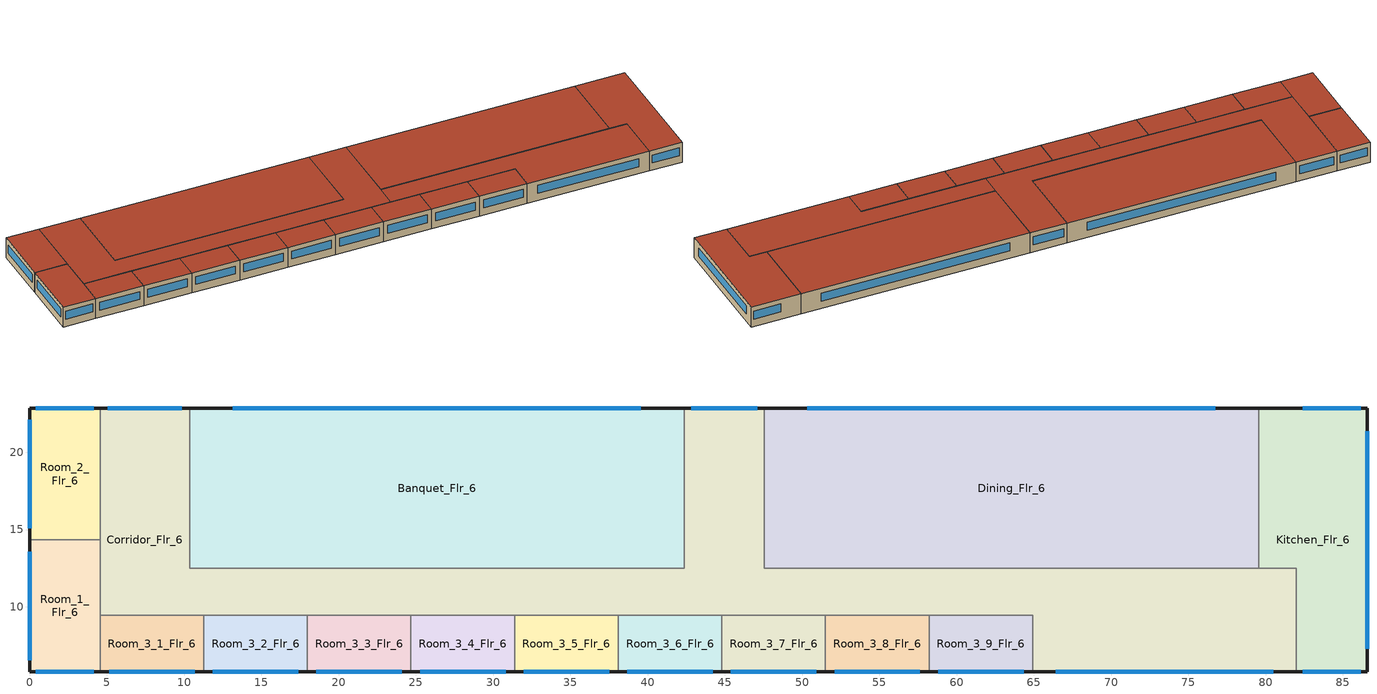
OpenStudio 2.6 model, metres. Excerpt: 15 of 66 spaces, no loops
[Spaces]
Room_2_Flr_6
 floor adiabatic (BTAP-Int-Wall): 4.57,22.86 4.57,14.33 0,14.33 0,22.86 z16.15
 wall outside: 4.57,22.86 0,22.86 0,14.33 z16.15:19.2
 wall to Room_1_Flr_6: 0,14.33 4.57,14.33 z16.15:19.2
 wall to Corridor_Flr_6: 4.57,14.33 4.57,22.86 z16.15:19.2
 window: 0,22.11 0,15.07 / 4.17,22.86 0.4,22.86 z17.26:18.48
 roof outside: 4.57,14.33 4.57,22.86 0,22.86 0,14.33 z19.2
Banquet_Flr_6
 floor adiabatic (BTAP-Int-Wall): 42.37,22.86 42.37,12.5 10.36,12.5 10.36,22.86 z16.15
 wall outside: 42.37,22.86 10.36,22.86 z16.15:19.2
 wall to Corridor_Flr_6: 10.36,22.86 10.36,12.5 42.37,12.5 42.37,22.86 z16.15:19.2
 window: 39.57,22.86 13.16,22.86 z17.26:18.48
 roof outside: 42.37,12.5 42.37,22.86 10.36,22.86 10.36,12.5 z19.2
Corridor_Flr_6
 floor adiabatic (BTAP-Int-Wall): 47.55,22.86 47.55,12.5 81.99,12.5 81.99,5.79 64.92,5.79 64.92,9.45 4.57,9.45 4.57,22.86 10.36,22.86 10.36,12.5 42.37,12.5 42.37,22.86 z16.15
 wall outside: 64.92,5.79 81.99,5.79 / 47.55,22.86 42.37,22.86 / 10.36,22.86 4.57,22.86 z16.15:19.2
 wall to Room_1_Flr_6: 4.57,14.33 4.57,9.45 z16.15:19.2
 wall to Kitchen_Flr_6: 81.99,5.79 81.99,12.5 79.55,12.5 z16.15:19.2
 wall to Dining_Flr_6: 79.55,12.5 47.55,12.5 47.55,22.86 z16.15:19.2
 wall to Room_3_1_Flr_6: 4.57,9.45 11.28,9.45 z16.15:19.2
 wall to Room_3_9_Flr_6: 58.22,9.45 64.92,9.45 64.92,5.79 z16.15:19.2
 wall to Room_3_4_Flr_6: 24.69,9.45 31.4,9.45 z16.15:19.2
 wall to Room_3_2_Flr_6: 11.28,9.45 17.98,9.45 z16.15:19.2
 wall to Room_3_3_Flr_6: 17.98,9.45 24.69,9.45 z16.15:19.2
 wall to Room_3_8_Flr_6: 51.51,9.45 58.22,9.45 z16.15:19.2
 wall to Room_3_5_Flr_6: 31.4,9.45 38.1,9.45 z16.15:19.2
 wall to Room_3_6_Flr_6: 38.1,9.45 44.81,9.45 z16.15:19.2
 wall to Room_3_7_Flr_6: 44.81,9.45 51.51,9.45 z16.15:19.2
 window: 66.42,5.79 80.5,5.79 / 47.09,22.86 42.82,22.86 / 9.86,22.86 5.08,22.86 z17.26:18.48
 roof outside: 81.99,5.79 81.99,12.5 47.55,12.5 47.55,9.45 64.92,9.45 64.92,5.79 z19.2; 47.55,9.45 47.55,22.86 42.37,22.86 42.37,12.5 10.36,12.5 10.36,22.86 4.57,22.86 4.57,9.45 z19.2
Room_3_1_Flr_6
 floor adiabatic (BTAP-Int-Wall): 11.28,9.45 11.28,5.79 4.57,5.79 4.57,9.45 z16.15
 wall outside: 4.57,5.79 11.28,5.79 z16.15:19.2
 wall to Room_1_Flr_6: 4.57,9.45 4.57,5.79 z16.15:19.2
 wall to Room_3_2_Flr_6: 11.28,5.79 11.28,9.45 z16.15:19.2
 window: 5.16,5.79 10.69,5.79 z17.26:18.48
 roof outside: 11.28,5.79 11.28,9.45 4.57,9.45 4.57,5.79 z19.2
Dining_Flr_6
 floor adiabatic (BTAP-Int-Wall): 79.55,22.86 79.55,12.5 47.55,12.5 47.55,22.86 z16.15
 wall outside: 79.55,22.86 47.55,22.86 z16.15:19.2
 wall to Kitchen_Flr_6: 79.55,12.5 79.55,22.86 z16.15:19.2
 window: 76.75,22.86 50.35,22.86 z17.26:18.48
 roof outside: 79.55,12.5 79.55,22.86 47.55,22.86 47.55,12.5 z19.2
Room_1_Flr_6
 floor adiabatic (BTAP-Int-Wall): 4.57,14.33 4.57,5.79 0,5.79 0,14.33 z16.15
 wall outside: 0,14.33 0,5.79 4.57,5.79 z16.15:19.2
 window: 0,13.58 0,6.54 / 0.4,5.79 4.17,5.79 z17.26:18.48
 roof outside: 4.57,5.79 4.57,14.33 0,14.33 0,5.79 z19.2
Kitchen_Flr_6
 floor adiabatic (BTAP-Int-Wall): 86.56,22.86 86.56,5.79 81.99,5.79 81.99,12.5 79.55,12.5 79.55,22.86 z16.15
 wall outside: 81.99,5.79 86.56,5.79 86.56,22.86 79.55,22.86 z16.15:19.2
 window: 86.56,7.29 86.56,21.37 / 82.39,5.79 86.16,5.79 / 86.16,22.86 82.39,22.86 z17.26:18.48
 roof outside: 86.56,5.79 86.56,22.86 79.55,22.86 79.55,12.5 81.99,12.5 81.99,5.79 z19.2
Room_3_2_Flr_6
 floor adiabatic (BTAP-Int-Wall): 17.98,9.45 17.98,5.79 11.28,5.79 11.28,9.45 z16.15
 wall outside: 11.28,5.79 17.98,5.79 z16.15:19.2
 wall to Room_3_3_Flr_6: 17.98,5.79 17.98,9.45 z16.15:19.2
 window: 11.87,5.79 17.4,5.79 z17.26:18.48
 roof outside: 17.98,5.79 17.98,9.45 11.28,9.45 11.28,5.79 z19.2
Room_3_3_Flr_6
 floor adiabatic (BTAP-Int-Wall): 24.69,9.45 24.69,5.79 17.98,5.79 17.98,9.45 z16.15
 wall outside: 17.98,5.79 24.69,5.79 z16.15:19.2
 wall to Room_3_4_Flr_6: 24.69,5.79 24.69,9.45 z16.15:19.2
 window: 18.57,5.79 24.1,5.79 z17.26:18.48
 roof outside: 24.69,5.79 24.69,9.45 17.98,9.45 17.98,5.79 z19.2
Room_3_4_Flr_6
 floor adiabatic (BTAP-Int-Wall): 31.4,9.45 31.4,5.79 24.69,5.79 24.69,9.45 z16.15
 wall outside: 24.69,5.79 31.4,5.79 z16.15:19.2
 wall to Room_3_5_Flr_6: 31.4,5.79 31.4,9.45 z16.15:19.2
 window: 25.28,5.79 30.81,5.79 z17.26:18.48
 roof outside: 31.4,5.79 31.4,9.45 24.69,9.45 24.69,5.79 z19.2
Room_3_5_Flr_6
 floor adiabatic (BTAP-Int-Wall): 38.1,9.45 38.1,5.79 31.4,5.79 31.4,9.45 z16.15
 wall outside: 31.4,5.79 38.1,5.79 z16.15:19.2
 wall to Room_3_6_Flr_6: 38.1,5.79 38.1,9.45 z16.15:19.2
 window: 31.98,5.79 37.52,5.79 z17.26:18.48
 roof outside: 38.1,5.79 38.1,9.45 31.4,9.45 31.4,5.79 z19.2
Room_3_6_Flr_6
 floor adiabatic (BTAP-Int-Wall): 44.81,9.45 44.81,5.79 38.1,5.79 38.1,9.45 z16.15
 wall outside: 38.1,5.79 44.81,5.79 z16.15:19.2
 wall to Room_3_7_Flr_6: 44.81,5.79 44.81,9.45 z16.15:19.2
 window: 38.69,5.79 44.22,5.79 z17.26:18.48
 roof outside: 44.81,5.79 44.81,9.45 38.1,9.45 38.1,5.79 z19.2
Room_3_7_Flr_6
 floor adiabatic (BTAP-Int-Wall): 51.51,9.45 51.51,5.79 44.81,5.79 44.81,9.45 z16.15
 wall outside: 44.81,5.79 51.51,5.79 z16.15:19.2
 wall to Room_3_8_Flr_6: 51.51,5.79 51.51,9.45 z16.15:19.2
 window: 45.4,5.79 50.93,5.79 z17.26:18.48
 roof outside: 51.51,5.79 51.51,9.45 44.81,9.45 44.81,5.79 z19.2
Room_3_8_Flr_6
 floor adiabatic (BTAP-Int-Wall): 58.22,9.45 58.22,5.79 51.51,5.79 51.51,9.45 z16.15
 wall outside: 51.51,5.79 58.22,5.79 z16.15:19.2
 wall to Room_3_9_Flr_6: 58.22,5.79 58.22,9.45 z16.15:19.2
 window: 52.1,5.79 57.63,5.79 z17.26:18.48
 roof outside: 58.22,5.79 58.22,9.45 51.51,9.45 51.51,5.79 z19.2
Room_3_9_Flr_6
 floor adiabatic (BTAP-Int-Wall): 64.92,9.45 64.92,5.79 58.22,5.79 58.22,9.45 z16.15
 wall outside: 58.22,5.79 64.92,5.79 z16.15:19.2
 window: 58.81,5.79 64.34,5.79 z17.26:18.48
 roof outside: 64.92,5.79 64.92,9.45 58.22,9.45 58.22,5.79 z19.2
[Site]
Toronto Pearson Intl AP_ON_CAN: Latitude {deg}=43.677; Longitude {deg}=-79.631; Time Zone {hr}=-5; Elevation {m}=173.4; Terrain=City
[Building]
Building 1: North Axis {deg}=0; Default Construction Set=BTAP-Mass at hdd = 3890.0; Standards Number of Stories=7; Standards Number of Above Ground Stories=6; Standards Building Type=LargeHotel
[Site:WaterMainsTemperature]
Calculation Method=Correlation; Annual Average Outdoor Air Temperature {C}=9.05833; Maximum Difference In Monthly Average Outdoor Air Temperatures {deltaC}=28.3
[Site:GroundTemperature:BuildingSurface]
19.527, 19.502, 19.536, 19.598, 20.002, 21.64, 22.225, 22.375, 21.449, 20.121, 19.802, 19.633
[SizingPeriod:DesignDay] Barometric Pressure {Pa}=99259; Sky Clearness=0; Rain Indicator=0; Snow Indicator=0; Day of Month=21; Daylight Saving Time Indicator=0; Humidity Indicating Type=Wetbulb; Dry-Bulb Temperature Range Modifier Type=DefaultMultipliers
Name | Maximum Dry-Bulb Temperature {C} | Daily Dry-Bulb Temperature Range {deltaC} | Humidity Indicating Conditions at Maximum Dry-Bulb | Wind Speed {m/s} | Wind Direction {deg} | Month | Day Type | Solar Model Indicator | ASHRAE Taub | ASHRAE Taud
Toronto Pearson Intl AP Ann Clg .4% Condns DB=>MWB | 31.3 | 9.7 | 22.4 | 6 | 270 | 7 | SummerDesignDay | ASHRAETau | 0.425 | 2.27
Toronto Pearson Intl AP Ann Htg 99.6% Condns DB | -18 | 0 | -18 | 5.2 | 0 | 1 | WinterDesignDay | ASHRAEClearSky
[Material:NoMass] Roughness=Smooth; Thermal Absorptance=0.9; Solar Absorptance=0.7
Name | Thermal Resistance {m2-K/W} | Visible Absorptance
Typical Carpet Pad; Typical Carpet Pad 1 | 0.21648 | 0.8
Typical Insulation 1 | 5.20402 | 0.7
Typical Insulation 2 | 3.32618 | 0.7
Typical Insulation 3 | 5.46446 | 0.7
Typical Carpet Pad 2 | 1.25503 | 0.8
Typical Carpet Pad 3; Typical Carpet Pad 4 | 2.57255 | 0.8
Typical Insulation 4 | 0.454528 | 0.7
Typical Insulation 5 | 0.454545 | 0.7
[Material]
Name | Roughness | Thickness {m} | Conductivity {W/m-K} | Density {kg/m3} | Specific Heat {J/kg-K} | Thermal Absorptance | Solar Absorptance | Visible Absorptance
G05 25mm wood | MediumSmooth | 0.0254 | 0.15 | 608 | 1630 | 0.9 | 0.5 | 0.5
100mm Normalweight concrete floor 1 | MediumSmooth | 0.1016 | 2.31 | 2322 | 832
G01 13mm gypsum board 1 | Smooth | 0.0127 | 0.16 | 800 | 1090 | 0.9 | 0.7 | 0.5
4 in. Normalweight Concrete Floor 1 | MediumRough | 0.1016 | 2.31 | 2322 | 832 | 0.9 | 0.7 | 0.7
1IN Stucco 1 | Smooth | 0.0253 | 0.6918 | 1858 | 837 | 0.9 | 0.7 | 0.92
8IN CONCRETE HW RefBldg 1 | Rough | 0.2032 | 1.311 | 2240 | 836.8 | 0.9 | 0.7 | 0.7
1/2IN Gypsum 1 | Smooth | 0.0127 | 0.16 | 784.9 | 830 | 0.9 | 0.4 | 0.4
Metal Roof Surface 1; F08 Metal surface 1 | Smooth | 0.0008 | 45.28 | 7824 | 500 | 0.9 | 0.7 | 0.7
6 in. Normalweight Concrete Floor 1; 6 in. Normalweight Concrete Floor 2; 6 in. Normalweight Concrete Floor 3 | MediumRough | 0.1524 | 2.31 | 2322 | 832 | 0.9 | 0.7 | 0.7
[Construction]
BTAP-Int-Partition; BTAP-Int-Door: G05 25mm wood
BTAP-Int-Floor: 100mm Normalweight concrete floor 1, Typical Carpet Pad
BTAP-Int-Wall: G01 13mm gypsum board 1, G01 13mm gypsum board 1
BTAP-Int-Ceiling: Typical Carpet Pad, 100mm Normalweight concrete floor 1
BTAP-Int-Window: SimpleGlazing
BTAP-Ext-Floor-Mass:U-0.183: Typical Insulation 1, 4 in. Normalweight Concrete Floor 1, Typical Carpet Pad 1
BTAP-Ext-Wall-Mass:U-0.278: 1IN Stucco 1, 8IN CONCRETE HW RefBldg 1, Typical Insulation 2, 1/2IN Gypsum 1
BTAP-Ext-Roof-Metal:U-0.183: Metal Roof Surface 1, Typical Insulation 3
BTAP-Grnd-Floor-Mass:U-0.757: 6 in. Normalweight Concrete Floor 1, Typical Carpet Pad 2
BTAP-Grnd-Wall-Mass:U-0.379: 6 in. Normalweight Concrete Floor 2, Typical Carpet Pad 3
BTAP-Grnd-Roof-Mass:U-0.379: 6 in. Normalweight Concrete Floor 3, Typical Carpet Pad 4
BTAP-Ext-FixedWindow:U=0.220 SHGC=0.600; BTAP-Ext-GlassDoors:U=0.220 SHGC=0.600; BTAP-Ext-Skylights:U=0.220 SHGC=0.600; BTAP-Ext-DaylightDomes:U=0.220 SHGC=0.600; BTAP-Ext-DaylightDiffuser:U=0.220 SHGC=0.600: SimpleGlazing:U=0.220 SHGC=0.600
BTAP-Ext-Door:U-2.2: F08 Metal surface 1, Typical Insulation 4
BTAP-Ext-OverHeadDoor:U-2.2: Typical Insulation 5
[DefaultConstructionSet]
BTAP-Mass at hdd = 3890.0: Default Exterior Surface Constructions=BTAP-Mass at hdd = 3890.0; Default Interior Surface Constructions=Default Surface Constructions 2; Default Ground Contact Surface Constructions=BTAP-Mass at hdd = 3890.0 1; Default Exterior SubSurface Constructions=BTAP-Mass at hdd = 3890.0; Default Interior SubSurface Constructions=Default Sub Surface Constructions 2; Interior Partition Construction=BTAP-Int-Partition
[DefaultSurfaceConstructions]
Name | Floor Construction | Wall Construction | Roof Ceiling Construction
Default Surface Constructions 2 | BTAP-Int-Floor | BTAP-Int-Wall | BTAP-Int-Ceiling
BTAP-Mass at hdd = 3890.0 | BTAP-Ext-Floor-Mass:U-0.183 | BTAP-Ext-Wall-Mass:U-0.278 | BTAP-Ext-Roof-Metal:U-0.183
BTAP-Mass at hdd = 3890.0 1 | BTAP-Grnd-Floor-Mass:U-0.757 | BTAP-Grnd-Wall-Mass:U-0.379 | BTAP-Grnd-Roof-Mass:U-0.379
[DefaultSubSurfaceConstructions]
Name | Fixed Window Construction | Operable Window Construction | Door Construction | Glass Door Construction | Overhead Door Construction | Skylight Construction | Tubular Daylight Dome Construction | Tubular Daylight Diffuser Construction
Default Sub Surface Constructions 2 | BTAP-Int-Window | BTAP-Int-Window | BTAP-Int-Door
BTAP-Mass at hdd = 3890.0 | BTAP-Ext-FixedWindow:U=0.220 SHGC=0.600 | BTAP-Ext-FixedWindow:U=0.220 SHGC=0.600 | BTAP-Ext-Door:U-2.2 | BTAP-Ext-GlassDoors:U=0.220 SHGC=0.600 | BTAP-Ext-OverHeadDoor:U-2.2 | BTAP-Ext-Skylights:U=0.220 SHGC=0.600 | BTAP-Ext-DaylightDomes:U=0.220 SHGC=0.600 | BTAP-Ext-DaylightDiffuser:U=0.220 SHGC=0.600
[WindowMaterial:SimpleGlazingSystem] U-Factor {W/m2-K}=2.2; Solar Heat Gain Coefficient=0.6; Visible Transmittance=0.21
SimpleGlazing; SimpleGlazing:U=0.220 SHGC=0.600
[Space] Building Story=Building Story 4
Name | Space Type | Thermal Zone | Part of Total Floor Area
Room_2_Flr_6 | Space Function Hotel/Motel - rooms | DU_BT=Space Function_ST=Hotel/Motel - rooms_FL=Building Story 4_SCHF 10 | Yes
Banquet_Flr_6; Dining_Flr_6 | Space Function Hotel/Motel - dining | ALL_ST=Hotel/Motel - dining_FL=Building Story 4_SCH=B | Yes
Kitchen_Flr_6 | Space Function Food preparation | ALL_ST=Food preparation_FL=Building Story 4_SCH=B | Yes
Corridor_Flr_6 | Space Function Corr. >= 2.4m wide-sch-F | WILD_ST=Corr. >= 2.4m wide-sch-E_FL=Building Story 4_SCH=F | Yes
Room_3_1_Flr_6 | Space Function Hotel/Motel - rooms | DU_BT=Space Function_ST=Hotel/Motel - rooms_FL=Building Story 4_SCHF 9 | Yes
Room_1_Flr_6 | Space Function Hotel/Motel - rooms | DU_BT=Space Function_ST=Hotel/Motel - rooms_FL=Building Story 4_SCHF 6 | Yes
Room_3_2_Flr_6 | Space Function Hotel/Motel - rooms | DU_BT=Space Function_ST=Hotel/Motel - rooms_FL=Building Story 4_SCHF 3
Room_3_3_Flr_6 | Space Function Hotel/Motel - rooms | DU_BT=Space Function_ST=Hotel/Motel - rooms_FL=Building Story 4_SCHF 7
Room_3_4_Flr_6 | Space Function Hotel/Motel - rooms | DU_BT=Space Function_ST=Hotel/Motel - rooms_FL=Building Story 4_SCHF 2
Room_3_5_Flr_6 | Space Function Hotel/Motel - rooms | DU_BT=Space Function_ST=Hotel/Motel - rooms_FL=Building Story 4_SCHF 4
Room_3_6_Flr_6 | Space Function Hotel/Motel - rooms | DU_BT=Space Function_ST=Hotel/Motel - rooms_FL=Building Story 4_SCHF 8
Room_3_7_Flr_6 | Space Function Hotel/Motel - rooms | DU_BT=Space Function_ST=Hotel/Motel - rooms_FL=Building Story 4_SCHF 5
Room_3_8_Flr_6 | Space Function Hotel/Motel - rooms | DU_BT=Space Function_ST=Hotel/Motel - rooms_FL=Building Story 4_SCHF 1
Room_3_9_Flr_6 | Space Function Hotel/Motel - rooms | DU_BT=Space Function_ST=Hotel/Motel - rooms_FL=Building Story 4_SCHF
[BuildingStory]
Building Story 4: Nominal Z Coordinate {m}=16.152
[SpaceType] Standards Building Type=Space Function
Name | Default Schedule Set | Design Specification Outdoor Air Object | Standards Space Type
Space Function Hotel/Motel - dining | Space Function Hotel/Motel - dining Schedule Set | Space Function Hotel/Motel - dining Ventilation | Hotel/Motel - dining
Space Function Food preparation | Space Function Food preparation Schedule Set | Space Function Food preparation Ventilation | Food preparation
Space Function Hotel/Motel - rooms | Space Function Hotel/Motel - rooms Schedule Set | Space Function Hotel/Motel - rooms Ventilation | Hotel/Motel - rooms
Space Function Corr. >= 2.4m wide-sch-F | Space Function Corr. >= 2.4m wide-sch-F Schedule Set | Space Function Corr. >= 2.4m wide-sch-F Ventilation | Corr. >= 2.4m wide-sch-F
[People:Definition] Number of People Calculation Method=People/Area; Fraction Radiant=0.3
Name | People per Space Floor Area {person/m2}
Space Function Food preparation People Definition | 0.0500522
Space Function Hotel/Motel - dining People Definition | 0.0999967
Space Function Hotel/Motel - rooms People Definition | 0.0400417
Space Function Corr. >= 2.4m wide-sch-F People Definition | 0.0100104
[People] Work Efficiency Schedule=Work Efficiency Schedule; Clothing Insulation Schedule=Clothing Schedule; Air Velocity Schedule=Air Velocity Schedule; Multiplier=1
Name | People Definition | Space or SpaceType
Space Function Food preparation People | Space Function Food preparation People Definition | Space Function Food preparation
Space Function Hotel/Motel - dining People | Space Function Hotel/Motel - dining People Definition | Space Function Hotel/Motel - dining
Space Function Hotel/Motel - rooms People | Space Function Hotel/Motel - rooms People Definition | Space Function Hotel/Motel - rooms
Space Function Corr. >= 2.4m wide-sch-F People | Space Function Corr. >= 2.4m wide-sch-F People Definition | Space Function Corr. >= 2.4m wide-sch-F
[Lights:Definition] Design Level Calculation Method=Watts/Area; Fraction Radiant=0.5; Fraction Visible=0.2
Name | Watts per Space Floor Area {W/m2}
Space Function Food preparation Lights Definition | 10.6999
Space Function Hotel/Motel - dining Lights Definition | 8.79993
Space Function Hotel/Motel - rooms Lights Definition | 11.8999
Space Function Corr. >= 2.4m wide-sch-F Lights Definition | 7.09994
[Lights] Fraction Replaceable=1
Name | Lights Definition | Space or SpaceType
Space Function Food preparation Lights | Space Function Food preparation Lights Definition | Space Function Food preparation
Space Function Hotel/Motel - dining Lights | Space Function Hotel/Motel - dining Lights Definition | Space Function Hotel/Motel - dining
Space Function Hotel/Motel - rooms Lights | Space Function Hotel/Motel - rooms Lights Definition | Space Function Hotel/Motel - rooms
Space Function Corr. >= 2.4m wide-sch-F Lights | Space Function Corr. >= 2.4m wide-sch-F Lights Definition | Space Function Corr. >= 2.4m wide-sch-F
[DesignSpecification:OutdoorAir] Outdoor Air Method=Sum
Name | Outdoor Air Flow per Floor Area {m3/s-m2}
Space Function Food preparation Ventilation | 0.0013716
Space Function Hotel/Motel - dining Ventilation | 0.0035814
Space Function Hotel/Motel - rooms Ventilation | 0.0005588
Space Function Corr. >= 2.4m wide-sch-F Ventilation | 0.0003048
[DefaultScheduleSet] People Activity Level Schedule=NECB-Activity; Infiltration Schedule=Always On
Name | Number of People Schedule | Lighting Schedule | Electric Equipment Schedule
Space Function Food preparation Schedule Set; Space Function Hotel/Motel - dining Schedule Set | NECB-B-Occupancy | NECB-B-Lighting | NECB-B-Electric-Equipment
Space Function Hotel/Motel - rooms Schedule Set; Space Function Corr. >= 2.4m wide-sch-F Schedule Set | NECB-F-Occupancy | NECB-F-Lighting | NECB-F-Electric-Equipment
[ThermostatSetpoint:DualSetpoint]
Name | Heating Setpoint Temperature Schedule | Cooling Setpoint Temperature Schedule
Space Function Hotel/Motel - rooms Thermostat 54; Space Function Hotel/Motel - rooms Thermostat 55; Space Function Hotel/Motel - rooms Thermostat 56; Space Function Hotel/Motel - rooms Thermostat 57; Space Function Hotel/Motel - rooms Thermostat 58; Space Function Hotel/Motel - rooms Thermostat 61; Space Function Hotel/Motel - rooms Thermostat 70; Space Function Hotel/Motel - rooms Thermostat 84; Space Function Hotel/Motel - rooms Thermostat 90; Space Function Hotel/Motel - rooms Thermostat 91; Space Function Hotel/Motel - rooms Thermostat 98; Space Function Corr. >= 2.4m wide-sch-F Thermostat 1 | NECB-F-Thermostat Setpoint-Heating | NECB-F-Thermostat Setpoint-Cooling
Space Function Hotel/Motel - dining Thermostat 3; Space Function Food preparation Thermostat 2 | NECB-B-Thermostat Setpoint-Heating | NECB-B-Thermostat Setpoint-Cooling
[ElectricEquipment:Definition] Design Level Calculation Method=Watts/Area; Fraction Radiant=0.5
Name | Watts per Space Floor Area {W/m2}
Space Function Food preparation Elec Equip Definition | 9.99992
Space Function Hotel/Motel - dining Elec Equip Definition | 0.999992
Space Function Hotel/Motel - rooms Elec Equip Definition | 2.49998
[ElectricEquipment]
Name | Electric Equipment Definition | Space or SpaceType
Space Function Food preparation Elec Equip | Space Function Food preparation Elec Equip Definition | Space Function Food preparation
Space Function Hotel/Motel - dining Elec Equip | Space Function Hotel/Motel - dining Elec Equip Definition | Space Function Hotel/Motel - dining
Space Function Hotel/Motel - rooms Elec Equip | Space Function Hotel/Motel - rooms Elec Equip Definition | Space Function Hotel/Motel - rooms
[SpaceInfiltration:DesignFlowRate] Design Flow Rate Calculation Method=Flow/ExteriorArea
Name | Space or SpaceType | Schedule | Flow per Exterior Surface Area {m3/s-m2} | Constant Term Coefficient | Temperature Term Coefficient | Velocity Term Coefficient | Velocity Squared Term Coefficient
Banquet_Flr_6 Infiltration | Banquet_Flr_6 | Always On Discrete | 0.00025 | 0 | 0 | 0.224 | 0
Corridor_Flr_6 Infiltration | Corridor_Flr_6 | Always On Discrete | 0.00025 | 0 | 0 | 0.224 | 0
Dining_Flr_6 Infiltration | Dining_Flr_6 | Always On Discrete | 0.00025 | 0 | 0 | 0.224 | 0
Kitchen_Flr_6 Infiltration | Kitchen_Flr_6 | Always On Discrete | 0.00025 | 0 | 0 | 0.224 | 0
Room_1_Flr_6 Infiltration | Room_1_Flr_6 | Always On Discrete | 0.00025 | 0 | 0 | 0.224 | 0
Room_2_Flr_6 Infiltration | Room_2_Flr_6 | Always On Discrete | 0.00025 | 0 | 0 | 0.224 | 0
Room_3_1_Flr_6 Infiltration | Room_3_1_Flr_6 | Always On Discrete | 0.00025 | 0 | 0 | 0.224 | 0
Room_3_2_Flr_6 Infiltration | Room_3_2_Flr_6 | Always On Discrete | 0.00025 | 0 | 0 | 0.224 | 0
Room_3_3_Flr_6 Infiltration | Room_3_3_Flr_6 | Always On Discrete | 0.00025 | 0 | 0 | 0.224 | 0
Room_3_4_Flr_6 Infiltration | Room_3_4_Flr_6 | Always On Discrete | 0.00025 | 0 | 0 | 0.224 | 0
Room_3_5_Flr_6 Infiltration | Room_3_5_Flr_6 | Always On Discrete | 0.00025 | 0 | 0 | 0.224 | 0
Room_3_6_Flr_6 Infiltration | Room_3_6_Flr_6 | Always On Discrete | 0.00025 | 0 | 0 | 0.224 | 0
Room_3_7_Flr_6 Infiltration | Room_3_7_Flr_6 | Always On Discrete | 0.00025 | 0 | 0 | 0.224 | 0
Room_3_8_Flr_6 Infiltration | Room_3_8_Flr_6 | Always On Discrete | 0.00025 | 0 | 0 | 0.224 | 0
Room_3_9_Flr_6 Infiltration | Room_3_9_Flr_6 | Always On Discrete | 0.00025 | 0 | 0 | 0.224 | 0
Space Function Corr. >= 2.4m wide-sch-F Infiltration | Space Function Corr. >= 2.4m wide-sch-F |  | 0.000250063
[ThermalZone] Use Ideal Air Loads=No
Name | Thermostat
DU_BT=Space Function_ST=Hotel/Motel - rooms_FL=Building Story 4_SCHF | Space Function Hotel/Motel - rooms Thermostat 54
DU_BT=Space Function_ST=Hotel/Motel - rooms_FL=Building Story 4_SCHF 1 | Space Function Hotel/Motel - rooms Thermostat 55
DU_BT=Space Function_ST=Hotel/Motel - rooms_FL=Building Story 4_SCHF 2 | Space Function Hotel/Motel - rooms Thermostat 56
DU_BT=Space Function_ST=Hotel/Motel - rooms_FL=Building Story 4_SCHF 3 | Space Function Hotel/Motel - rooms Thermostat 57
DU_BT=Space Function_ST=Hotel/Motel - rooms_FL=Building Story 4_SCHF 4 | Space Function Hotel/Motel - rooms Thermostat 58
DU_BT=Space Function_ST=Hotel/Motel - rooms_FL=Building Story 4_SCHF 5 | Space Function Hotel/Motel - rooms Thermostat 61
DU_BT=Space Function_ST=Hotel/Motel - rooms_FL=Building Story 4_SCHF 6 | Space Function Hotel/Motel - rooms Thermostat 70
DU_BT=Space Function_ST=Hotel/Motel - rooms_FL=Building Story 4_SCHF 7 | Space Function Hotel/Motel - rooms Thermostat 84
DU_BT=Space Function_ST=Hotel/Motel - rooms_FL=Building Story 4_SCHF 8 | Space Function Hotel/Motel - rooms Thermostat 90
DU_BT=Space Function_ST=Hotel/Motel - rooms_FL=Building Story 4_SCHF 9 | Space Function Hotel/Motel - rooms Thermostat 91
DU_BT=Space Function_ST=Hotel/Motel - rooms_FL=Building Story 4_SCHF 10 | Space Function Hotel/Motel - rooms Thermostat 98
ALL_ST=Hotel/Motel - dining_FL=Building Story 4_SCH=B | Space Function Hotel/Motel - dining Thermostat 3
ALL_ST=Food preparation_FL=Building Story 4_SCH=B | Space Function Food preparation Thermostat 2
WILD_ST=Corr. >= 2.4m wide-sch-E_FL=Building Story 4_SCH=F | Space Function Corr. >= 2.4m wide-sch-F Thermostat 1
[Schedule:Ruleset]
Clothing Schedule: Default Day Schedule=Clothing Schedule Default Winter Clothes
Air Velocity Schedule: Default Day Schedule=Air Velocity Schedule Default
Work Efficiency Schedule: Default Day Schedule=Work Efficiency Schedule Default
NECB-Activity: Default Day Schedule=NECB-Activity Default; Summer Design Day Schedule=NECB-Activity Summer Design Day; Winter Design Day Schedule=NECB-Activity Winter Design Day
Always On: Default Day Schedule=Always On Default
NECB-B-Occupancy: Default Day Schedule=NECB-B-Occupancy Default
NECB-B-Lighting: Default Day Schedule=NECB-B-Lighting Default
NECB-B-Electric-Equipment: Default Day Schedule=NECB-B-Electric-Equipment Default
NECB-B-Thermostat Setpoint-Heating: Default Day Schedule=NECB-B-Thermostat Setpoint-Heating Default
NECB-B-Thermostat Setpoint-Cooling: Default Day Schedule=NECB-B-Thermostat Setpoint-Cooling Default
NECB-F-Occupancy: Default Day Schedule=NECB-F-Occupancy Default
NECB-F-Lighting: Default Day Schedule=NECB-F-Lighting Default
NECB-F-Electric-Equipment: Default Day Schedule=NECB-F-Electric-Equipment Default
NECB-F-Thermostat Setpoint-Heating: Default Day Schedule=NECB-F-Thermostat Setpoint-Heating Default
NECB-F-Thermostat Setpoint-Cooling: Default Day Schedule=NECB-F-Thermostat Setpoint-Cooling Default
[Schedule:Day]
Clothing Schedule Default Winter Clothes; Always On Default: 24, 0, 1
Clothing Schedule Summer Clothes: 24, 0, 0.5
Air Velocity Schedule Default: 24, 0, 0.2
Work Efficiency Schedule Default: 24, 0, 0
NECB-Activity Default; NECB-Activity Winter Design Day; NECB-Activity Summer Design Day: 24, 0, 130
NECB-B-Occupancy Default; NECB-B-Occupancy Default|Wkdy Day: 1, 0, 0.3, 2, 0, 0.1, 9, 0, 0, 10, 0, 0.1, 11, 0, 0.2, 12, 0, 0.5, 13, 0, 0.9, 14, 0, 0.8, 15, 0, 0.5, 17, 0, 0.2, 18, 0, 0.3, 19, 0, 0.6, 22, 0, 0.9, 23, 0, 0.6, 24, 0, 0.4
NECB-B-Occupancy Sat Day: 1, 0, 0.5, 2, 0, 0.3, 9, 0, 0, 10, 0, 0.1, 11, 0, 0.2, 12, 0, 0.5, 13, 0, 0.9, 14, 0, 0.8, 15, 0, 0.5, 17, 0, 0.2, 18, 0, 0.3, 19, 0, 0.6, 22, 0, 0.9, 24, 0, 0.6
NECB-B-Occupancy Sun|Hol Day: 1, 0, 0.1, 2, 0, 0.3, 10, 0, 0, 11, 0, 0.1, 12, 0, 0.4, 14, 0, 0.5, 15, 0, 0.4, 18, 0, 0.2, 19, 0, 0.5, 21, 0, 0.7, 22, 0, 0.5, 23, 0, 0.3, 24, 0, 0.1
NECB-B-Lighting Default; NECB-B-Lighting Default|Wkdy Day; NECB-B-Lighting Sat Day; NECB-B-Electric-Equipment Default; NECB-B-Electric-Equipment Default|Wkdy Day; NECB-B-Electric-Equipment Sat Day: 1, 0, 0.9, 2, 0, 0.5, 9, 0, 0.1, 10, 0, 0.5, 11, 0, 0.7, 24, 0, 0.9
NECB-B-Lighting Sun|Hol Day; NECB-B-Electric-Equipment Sun|Hol Day: 2, 0, 0.5, 10, 0, 0.1, 11, 0, 0.5, 23, 0, 0.9, 24, 0, 0.5
NECB-B-Thermostat Setpoint-Heating Default; NECB-B-Thermostat Setpoint-Heating Default|Wkdy Day; NECB-B-Thermostat Setpoint-Heating Sat Day: 2, 0, 22, 8, 0, 18, 9, 0, 20, 24, 0, 22
NECB-B-Thermostat Setpoint-Heating Sun|Hol Day: 1, 0, 18, 2, 0, 22, 9, 0, 18, 10, 0, 20, 23, 0, 22, 24, 0, 18
NECB-B-Thermostat Setpoint-Cooling Default; NECB-B-Thermostat Setpoint-Cooling Default|Wkdy Day; NECB-B-Thermostat Setpoint-Cooling Sat Day: 1, 0, 24, 8, 0, 35, 24, 0, 24
NECB-B-Thermostat Setpoint-Cooling Sun|Hol Day: 9, 0, 35, 23, 0, 24, 24, 0, 35
NECB-F-Occupancy Default; NECB-F-Occupancy Default|Wkdy Day: 7, 0, 0.9, 8, 0, 0.7, 10, 0, 0.4, 16, 0, 0.2, 17, 0, 0.3, 20, 0, 0.5, 22, 0, 0.7, 23, 0, 0.8, 24, 0, 0.9
NECB-F-Occupancy Sat Day: 1, 0, 0.7, 7, 0, 0.9, 8, 0, 0.7, 10, 0, 0.5, 18, 0, 0.3, 19, 0, 0.5, 22, 0, 0.6, 24, 0, 0.7
NECB-F-Occupancy Sun|Hol Day: 1, 0, 0.8, 9, 0, 0.7, 12, 0, 0.5, 14, 0, 0.3, 17, 0, 0.2, 18, 0, 0.3, 20, 0, 0.4, 22, 0, 0.6, 24, 0, 0.8
NECB-F-Lighting Default; NECB-F-Lighting Default|Wkdy Day; NECB-F-Electric-Equipment Default; NECB-F-Electric-Equipment Default|Wkdy Day: 1, 0, 0.3, 3, 0, 0.2, 6, 0, 0.1, 7, 0, 0.2, 8, 0, 0.4, 9, 0, 0.5, 11, 0, 0.4, 12, 0, 0.3, 19, 0, 0.2, 20, 0, 0.6, 21, 0, 0.8, 22, 0, 0.9, 23, 0, 0.8, 24, 0, 0.6
NECB-F-Lighting Sat Day; NECB-F-Electric-Equipment Sat Day: 1, 0, 0.3, 3, 0, 0.2, 7, 0, 0.1, 9, 0, 0.3, 11, 0, 0.4, 12, 0, 0.3, 19, 0, 0.2, 20, 0, 0.6, 23, 0, 0.7, 24, 0, 0.6
NECB-F-Lighting Sun|Hol Day; NECB-F-Electric-Equipment Sun|Hol Day: 3, 0, 0.3, 7, 0, 0.2, 8, 0, 0.3, 10, 0, 0.4, 14, 0, 0.3, 19, 0, 0.2, 20, 0, 0.5, 21, 0, 0.7, 22, 0, 0.8, 23, 0, 0.6, 24, 0, 0.5
NECB-F-Thermostat Setpoint-Heating Default; NECB-F-Thermostat Setpoint-Heating Default|Wkdy Day; NECB-F-Thermostat Setpoint-Heating Sat Day; NECB-F-Thermostat Setpoint-Heating Sun|Hol Day: 1, 0, 22, 7, 0, 18, 8, 0, 20, 24, 0, 22
NECB-F-Thermostat Setpoint-Cooling Default; NECB-F-Thermostat Setpoint-Cooling Default|Wkdy Day; NECB-F-Thermostat Setpoint-Cooling Sat Day; NECB-F-Thermostat Setpoint-Cooling Sun|Hol Day: 24, 0, 24
[Schedule:Rule] Date Specification Type=DateRange; Start Day=1
Name | Schedule Ruleset | Rule Order | Day Schedule | Start Month | End Month | End Day | Apply Monday | Apply Tuesday | Apply Wednesday | Apply Thursday | Apply Friday | Apply Saturday | Apply Sunday
Schedule Rule 1 | Clothing Schedule | 0 | Clothing Schedule Summer Clothes | 5 | 9 | 30
Schedule Rule 17 | NECB-B-Occupancy | 2 | NECB-B-Occupancy Default|Wkdy Day | 1 | 12 | 31 | Yes | Yes | Yes | Yes | Yes
Schedule Rule 18 | NECB-B-Occupancy | 1 | NECB-B-Occupancy Sat Day | 1 | 12 | 31 |  |  |  |  |  | Yes
Schedule Rule 19 | NECB-B-Occupancy | 0 | NECB-B-Occupancy Sun|Hol Day | 1 | 12 | 31 |  |  |  |  |  |  | Yes
Schedule Rule 20 | NECB-B-Lighting | 2 | NECB-B-Lighting Default|Wkdy Day | 1 | 12 | 31 | Yes | Yes | Yes | Yes | Yes
Schedule Rule 21 | NECB-B-Lighting | 1 | NECB-B-Lighting Sat Day | 1 | 12 | 31 |  |  |  |  |  | Yes
Schedule Rule 22 | NECB-B-Lighting | 0 | NECB-B-Lighting Sun|Hol Day | 1 | 12 | 31 |  |  |  |  |  |  | Yes
Schedule Rule 23 | NECB-B-Electric-Equipment | 2 | NECB-B-Electric-Equipment Default|Wkdy Day | 1 | 12 | 31 | Yes | Yes | Yes | Yes | Yes
Schedule Rule 24 | NECB-B-Electric-Equipment | 1 | NECB-B-Electric-Equipment Sat Day | 1 | 12 | 31 |  |  |  |  |  | Yes
Schedule Rule 25 | NECB-B-Electric-Equipment | 0 | NECB-B-Electric-Equipment Sun|Hol Day | 1 | 12 | 31 |  |  |  |  |  |  | Yes
Schedule Rule 26 | NECB-B-Thermostat Setpoint-Heating | 2 | NECB-B-Thermostat Setpoint-Heating Default|Wkdy Day | 1 | 12 | 31 | Yes | Yes | Yes | Yes | Yes
Schedule Rule 27 | NECB-B-Thermostat Setpoint-Heating | 1 | NECB-B-Thermostat Setpoint-Heating Sat Day | 1 | 12 | 31 |  |  |  |  |  | Yes
Schedule Rule 28 | NECB-B-Thermostat Setpoint-Heating | 0 | NECB-B-Thermostat Setpoint-Heating Sun|Hol Day | 1 | 12 | 31 |  |  |  |  |  |  | Yes
Schedule Rule 29 | NECB-B-Thermostat Setpoint-Cooling | 2 | NECB-B-Thermostat Setpoint-Cooling Default|Wkdy Day | 1 | 12 | 31 | Yes | Yes | Yes | Yes | Yes
Schedule Rule 30 | NECB-B-Thermostat Setpoint-Cooling | 1 | NECB-B-Thermostat Setpoint-Cooling Sat Day | 1 | 12 | 31 |  |  |  |  |  | Yes
Schedule Rule 31 | NECB-B-Thermostat Setpoint-Cooling | 0 | NECB-B-Thermostat Setpoint-Cooling Sun|Hol Day | 1 | 12 | 31 |  |  |  |  |  |  | Yes
Schedule Rule 62 | NECB-F-Occupancy | 2 | NECB-F-Occupancy Default|Wkdy Day | 1 | 12 | 31 | Yes | Yes | Yes | Yes | Yes
Schedule Rule 63 | NECB-F-Occupancy | 1 | NECB-F-Occupancy Sat Day | 1 | 12 | 31 |  |  |  |  |  | Yes
Schedule Rule 64 | NECB-F-Occupancy | 0 | NECB-F-Occupancy Sun|Hol Day | 1 | 12 | 31 |  |  |  |  |  |  | Yes
Schedule Rule 65 | NECB-F-Lighting | 2 | NECB-F-Lighting Default|Wkdy Day | 1 | 12 | 31 | Yes | Yes | Yes | Yes | Yes
Schedule Rule 66 | NECB-F-Lighting | 1 | NECB-F-Lighting Sat Day | 1 | 12 | 31 |  |  |  |  |  | Yes
Schedule Rule 67 | NECB-F-Lighting | 0 | NECB-F-Lighting Sun|Hol Day | 1 | 12 | 31 |  |  |  |  |  |  | Yes
Schedule Rule 68 | NECB-F-Electric-Equipment | 2 | NECB-F-Electric-Equipment Default|Wkdy Day | 1 | 12 | 31 | Yes | Yes | Yes | Yes | Yes
Schedule Rule 69 | NECB-F-Electric-Equipment | 1 | NECB-F-Electric-Equipment Sat Day | 1 | 12 | 31 |  |  |  |  |  | Yes
Schedule Rule 70 | NECB-F-Electric-Equipment | 0 | NECB-F-Electric-Equipment Sun|Hol Day | 1 | 12 | 31 |  |  |  |  |  |  | Yes
Schedule Rule 71 | NECB-F-Thermostat Setpoint-Heating | 2 | NECB-F-Thermostat Setpoint-Heating Default|Wkdy Day | 1 | 12 | 31 | Yes | Yes | Yes | Yes | Yes
Schedule Rule 72 | NECB-F-Thermostat Setpoint-Heating | 1 | NECB-F-Thermostat Setpoint-Heating Sat Day | 1 | 12 | 31 |  |  |  |  |  | Yes
Schedule Rule 73 | NECB-F-Thermostat Setpoint-Heating | 0 | NECB-F-Thermostat Setpoint-Heating Sun|Hol Day | 1 | 12 | 31 |  |  |  |  |  |  | Yes
Schedule Rule 74 | NECB-F-Thermostat Setpoint-Cooling | 2 | NECB-F-Thermostat Setpoint-Cooling Default|Wkdy Day | 1 | 12 | 31 | Yes | Yes | Yes | Yes | Yes
Schedule Rule 75 | NECB-F-Thermostat Setpoint-Cooling | 1 | NECB-F-Thermostat Setpoint-Cooling Sat Day | 1 | 12 | 31 |  |  |  |  |  | Yes
Schedule Rule 76 | NECB-F-Thermostat Setpoint-Cooling | 0 | NECB-F-Thermostat Setpoint-Cooling Sun|Hol Day | 1 | 12 | 31 |  |  |  |  |  |  | Yes
[Schedule:Constant]
Always On Discrete: Value=1
